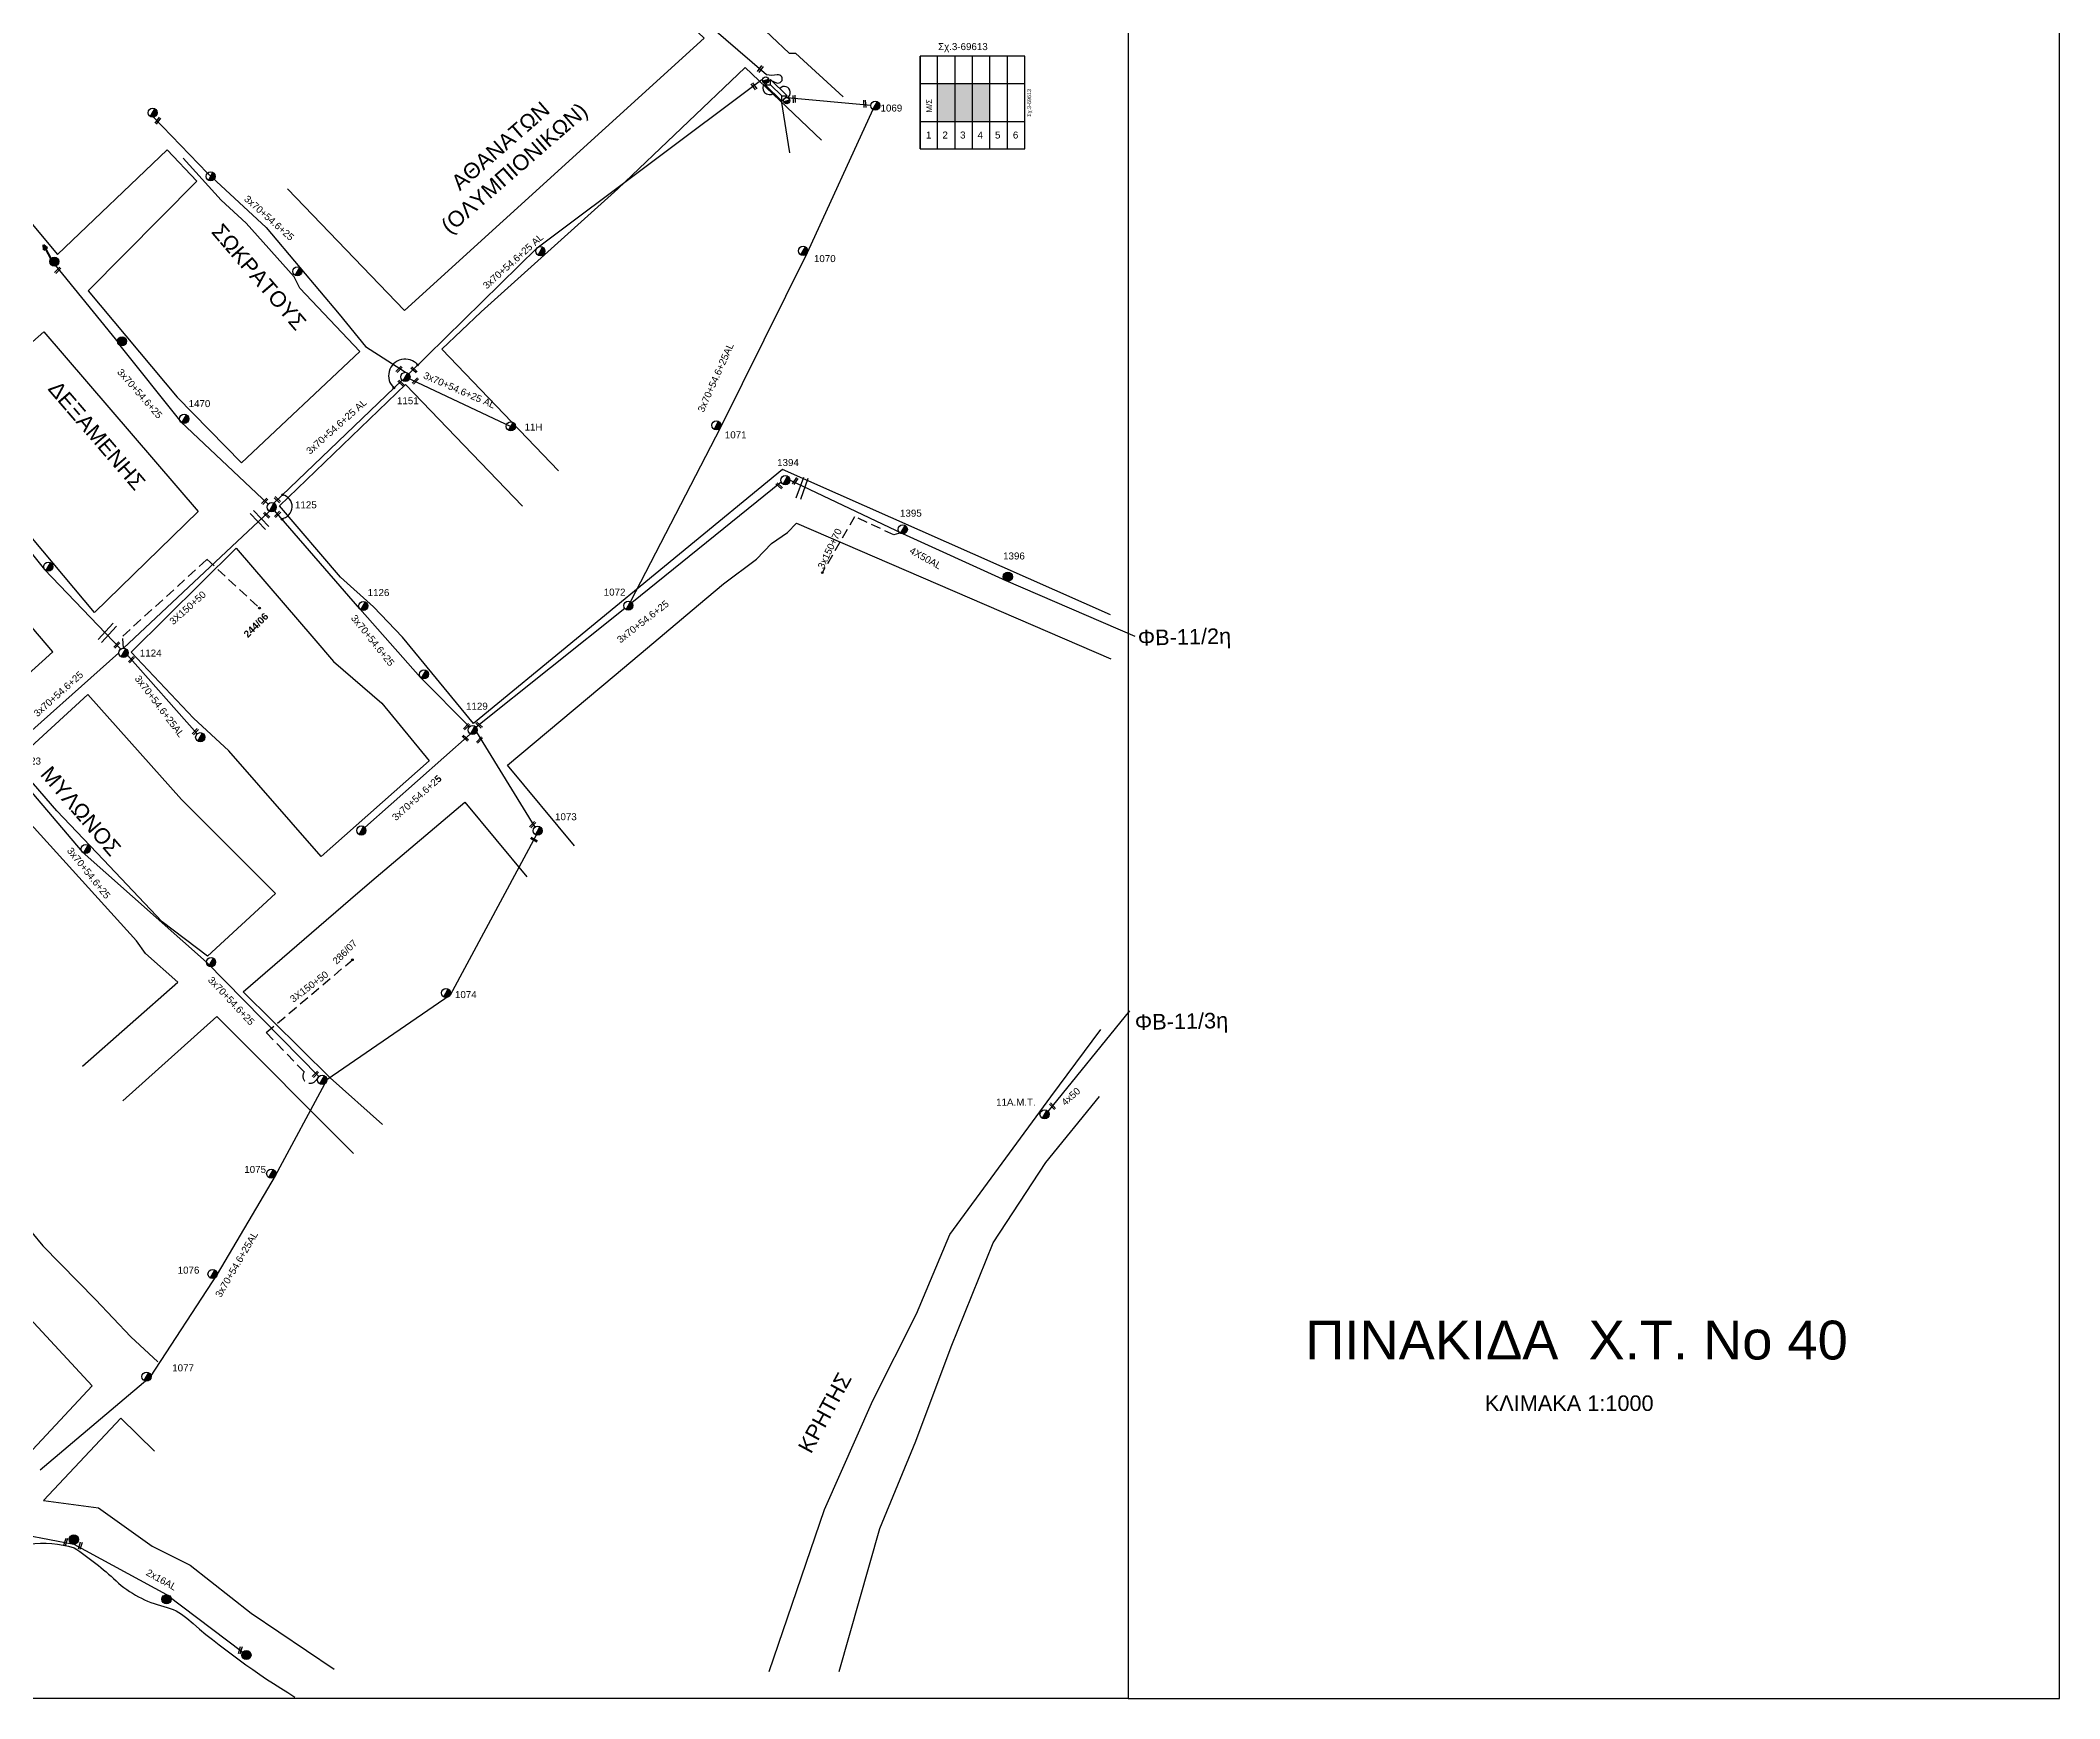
# Model space of a CAD drawing. Header units: millimetres. Extents: x -2449 to 9266, y 48 to 3905.
# Drawn here: x 8746 to 9266, y 2894 to 3320 of the extents above; entities that cross this region are included whole.
import ezdxf
from ezdxf.enums import TextEntityAlignment as Align

# ---------------------------------------------------------------- set-up
doc = ezdxf.new("R2010")
doc.units = ezdxf.units.MM
doc.linetypes.add('DASHED', pattern=[19.05, 12.7, -6.35])
for name, color, linetype in [('Άγνωστα', 7, 'Continuous'), ('Ασφαλειοκιβώτια Χ.Τ 6 αναχωρήσεων', 7, 'Continuous'), ('Ασφαλειοκιβώτια Χ.Τ 9 αναχωρήσεων', 7, 'Continuous'), ('Γυμνά εναέρια ΧΤ (1Φ)   2x16AL', 7, 'Continuous'), ('Γυμνά εναέρια ΧΤ (3Φ)   4x50AL', 7, 'Continuous'), ('Επίτονοι', 7, 'Continuous'), ('Επιγραφές - Σχήματα', 7, 'Continuous'), ('Μηχανική τομή', 7, 'Continuous'), ('Στύλος Ξύλινος', 7, 'Continuous'), ('Στύλος Ξύλινος @ 1', 7, 'Continuous'), ('Στύλος ΦΜ', 7, 'Continuous'), ('Στύλος ΦΜ @ 1', 7, 'Continuous'), ('Συνδέσεις', 7, 'Continuous'), ('Συνεστραμμένα ΧΤ   3x70+54.6+25 AL', 7, 'SYN_LINE'), ('Τομή', 7, 'Continuous'), ('Υποσταθμός εναέριος 2 στύλων', 7, 'Continuous'), ('Υποσταθμός πόλεως', 7, 'Continuous'), ('Υπόβαθρο ΔΕΗ', 7, 'Continuous')]:
    doc.layers.add(name, color=color, linetype=linetype)
doc.styles.add('arial', font='arial.ttf')
doc.styles.get("Standard").update_dxf_attribs({"font": 'arial.ttf'})
doc.linetypes.add('SYN_LINE', pattern='A,0.5,-0.0001,["/\\/\\/\\/",Standard,S=0.1,R=0,X=0,Y=-0.05],-0.25', length=0.7501)

# ---------------------------------------------------------------- blocks, each defined once
blk = doc.blocks.new('ΥΠΑΡΧΩΝ ΤΣΙΜΕΝΤΕΝΙΟΣ ΣΤΥΛΟΣ')
at = {"layer": 'Στύλος ΦΜ'}
blk.add_hatch(color=7, dxfattribs=at).paths.add_polyline_path([(-1.3, -2.3, 0.574793), (2.6, 0, 0.268822), (1.3, 2.3)])
at = {"layer": 'Στύλος ΦΜ', "color": 7}
blk.add_line((-1.3, -2.3), (1.3, 2.3), dxfattribs=at)
blk.add_circle((0, 0), 2.62, dxfattribs=at)
at = {"layer": 'Στύλος ΦΜ', "flags": 4}
for tag, p in [('ΑΡΙΘΜΟΣ', (-4.7, 8.1)), ('ΤΥΠΟΣ', (-4.9, 3))]:
    blk.add_attdef(tag, p, '', height=4, dxfattribs=at)
blk = doc.blocks.new('ΥΠΑΡΧΩΝ ΞΥΛΙΝΟΣ ΣΤΥΛΟΣ')
at = {"layer": 'Στύλος Ξύλινος'}
h = blk.add_hatch(color=7, dxfattribs=at)
h.paths.add_polyline_path([(-2.6, 0, 0.270008), (-1.3, -2.3), (1.3, 2.3, 0.576266)])
h.paths.add_polyline_path([(-1.3, -2.3, 0.574793), (2.6, 0, 0.268822), (1.3, 2.3)])
at = {"layer": 'Στύλος Ξύλινος', "color": 7}
blk.add_line((-1.3, -2.3), (1.3, 2.3), dxfattribs=at)
blk.add_circle((0, 0), 2.62, dxfattribs=at)
at = {"layer": 'Στύλος Ξύλινος', "flags": 4}
for tag, p in [('ΑΡΙΘΜΟΣ', (-4.9, 8.6)), ('ΤΥΠΟΣ', (-4.8, 3.4))]:
    blk.add_attdef(tag, p, '', height=4, dxfattribs=at)
blk = doc.blocks.new('ΥΠΟΣΤΑΘΜΟΣ ΕΝΑΕΡΙΟΣ ΕΠΙ 2 ΣΤΥΛΩΝ')
at = {"layer": 'Υποσταθμός εναέριος 2 στύλων', "linetype": 'Continuous'}
for points in [[(-12, -2.1, 0.574793), (-8.5, -0.1, 0.268822), (-9.6, 2)], [(9.7, -2.1, 0.574793), (13.2, -0.1, 0.268822), (12, 1.9)]]:
    blk.add_hatch(color=256, dxfattribs=at).paths.add_polyline_path(points)
for p, q in [((-12, -2.1), (-9.6, 2)), ((9.7, -2.1), (12, 1.9))]:
    blk.add_line(p, q, dxfattribs=at)
for centre in [(-10.8, -0.1), (10.8, -0.1)]:
    blk.add_circle(centre, 2.36, dxfattribs=at)
at = {"layer": 'Υποσταθμός πόλεως', "linetype": 'Continuous', "ltscale": 40}
blk.add_lwpolyline([(-8.6, 2.8), (8.6, 2.8), (8.6, -2.8), (-8.6, -2.8)], close=True, dxfattribs=at)
for points in [[(-5.8, 0), (-8.6, 2.8)], [(-8.6, -2.8), (-5.8, 0)], [(-5.8, 0), (5.8, 0)], [(5.8, 0), (8.6, 2.8)], [(8.6, -2.8), (5.8, 0)]]:
    blk.add_lwpolyline(points, dxfattribs=at)
at = {"layer": 'Υποσταθμός εναέριος 2 στύλων', "ltscale": 40, "flags": 1}
for tag, p in [('ΜΕΤΑΣΧΗΜΑΤΙΣΜΟΣ', (14.1, 2.5)), ('ΙΣΧΥΣ', (14.1, -0.3)), ('ΑΡΙΘΜΟΣ', (14.2, -3))]:
    blk.add_attdef(tag, p, '', height=1.8, dxfattribs=at)
blk = doc.blocks.new('ΑΣΦΑΛΕΙΟΚΙΒΩΤΙΟ ΥΠΟΣΤΑΘΜΟΥ 6 ΑΝΑΧΩΡΗΣΕΩΝ')
at = {"layer": 'Ασφαλειοκιβώτια Χ.Τ 6 αναχωρήσεων', "ltscale": 40}
for p, q in [((-23.9, 27), (23.9, 27)), ((-9.8, 27), (-9.8, -27)), ((9.8, 27), (9.8, -27)), ((-23.9, 18), (23.9, 18)), ((-23.9, 9), (23.9, 9)), ((-23.9, 0), (23.9, 0)), ((-23.9, -9), (23.9, -9)), ((-23.9, -18), (23.9, -18))]:
    blk.add_line(p, q, dxfattribs=at)
at = {"layer": 'Ασφαλειοκιβώτια Χ.Τ 6 αναχωρήσεων'}
blk.add_lwpolyline([(-23.9, -27), (23.9, -27), (23.9, 27), (-23.9, 27)], close=True, dxfattribs=at)
for s, p in [('1', (-18.6, 24)), ('2', (-18.6, 15.5)), ('3', (-18.6, 6.4)), ('4', (-18.6, -2.6)), ('5', (-18.6, -11.6)), ('6', (-18.6, -20.8))]:
    blk.add_text(s, height=3.6, rotation=270, dxfattribs=at).set_placement(p)
at = {"layer": 'Ασφαλειοκιβώτια Χ.Τ 6 αναχωρήσεων', "ltscale": 40}
for tag, height, p in [('ΟΝΟΜΑ', 5, (-0.3, 31.7)), ('ΚΕΙΜΕΝΟ 1', 2, (17, 22.4)), ('ΚΕΙΜΕΝΟ 2', 2, (17, 13.7)), ('ΚΕΙΜΕΝΟ 3', 2, (17, 4.3)), ('ΚΕΙΜΕΝΟ 4', 2, (17, -4.7)), ('ΚΕΙΜΕΝΟ 5', 2, (17, -13.5)), ('ΣΧ', 2, (-0.2, -29.2)), ('ΚΕΙΜΕΝΟ 6', 2, (17, -22.4))]:
    blk.add_attdef(tag, text='', height=height, dxfattribs=at).set_placement(p, align=Align.MIDDLE_CENTER)
blk = doc.blocks.new('ΜΗΧΑΝΙΚΗ ΤΟΜΗ')
at = {"layer": 'Μηχανική τομή', "ltscale": 40}
for p, q in [((-1.9, 0.8), (1.9, 0.8)), ((1.9, 0), (-1.9, 0))]:
    blk.add_line(p, q, dxfattribs=at)
blk = doc.blocks.new('_ΣΥΝΔΕΣΗ')
at = {"layer": 'Συνδέσεις', "linetype": 'SYN_LINE', "ltscale": 40}
blk.add_hatch(color=256, dxfattribs=at).paths.add_polyline_path([(0.5, 0, 1), (-0.5, 0, 1)])
at = {"layer": 'Συνδέσεις'}
blk.add_circle((0, 0), 0.5, dxfattribs=at)
blk = doc.blocks.new('ΤΟΜΗ')
at = {"layer": 'Τομή', "ltscale": 40}
for p, q in [((-5.7, 0), (5.7, 0)), ((5.7, -2.3), (-5.7, -2.3))]:
    blk.add_line(p, q, dxfattribs=at)
blk = doc.blocks.new('ΕΠΙΤΟΝΟΣ')
at = {"layer": 'Επίτονοι', "lineweight": 40, "ltscale": 40}
blk.add_hatch(color=256, dxfattribs=at).paths.add_polyline_path([(-1.1, 6.5), (0, 9.1), (1.1, 6.5)])
for p, q in [((-1.1, 6.5), (0, 9.1)), ((1.1, 6.5), (-1.1, 6.5)), ((-1.1, 6.5), (0, 6.5)), ((0, 9.1), (1.1, 6.5)), ((0, 6.5), (0, 0))]:
    blk.add_line(p, q, dxfattribs=at)
blk = doc.blocks.new('A$C53537E35')
at = {"layer": 'Επίτονοι', "xscale": 0.4499999999998181, "yscale": 0.4499999999998181, "zscale": 0.4499999999998181}
blk.add_blockref('ΕΠΙΤΟΝΟΣ', (0.51, 0), dxfattribs=at)

msp = doc.modelspace()

# ---------------------------------------------------------------- hatches: boundary and pattern name
at = {"layer": 'Ασφαλειοκιβώτια Χ.Τ 9 αναχωρήσεων', "ltscale": 40}
for color, points in [(151, [(8976.69, 3309.36), (8976.72, 3299.53), (8981.22, 3299.54), (8981.19, 3309.37)]), (6, [(8981.18, 3309.36), (8981.21, 3299.53), (8985.71, 3299.54), (8985.68, 3309.37)]), (2, [(8985.73, 3309.36), (8985.76, 3299.53), (8990.26, 3299.54), (8990.23, 3309.37)])]:
    msp.add_hatch(color=color, dxfattribs=at).paths.add_polyline_path(points)

# ---------------------------------------------------------------- linework, layer by layer
at = {"layer": 'Άγνωστα', "color": 151, "linetype": 'SYN_LINE', "ltscale": 15}
msp.add_lwpolyline([(8936.42, 3305.02), (8938.54, 3291.56)], dxfattribs=at)
at = {"layer": 'Άγνωστα', "linetype": 'SYN_LINE', "ltscale": 20}
msp.add_lwpolyline([(8804.6, 3199.28), (8767.03, 3163.95)], dxfattribs=at)
at = {"layer": 'Άγνωστα', "color": 133, "linetype": 'DASHED', "ltscale": 0.2}
msp.add_lwpolyline([(8967.21, 3193.65), (8967.21, 3193.65), (8965.45, 3193.17), (8955.34, 3197.84), (8946.99, 3183.41)], dxfattribs=at)
at = {"layer": 'Άγνωστα', "color": 151, "linetype": 'DASHED', "ltscale": 0.2}
msp.add_lwpolyline([(8767.03, 3163.95), (8766.84, 3167.05), (8788.53, 3186.88), (8802.06, 3174.31)], dxfattribs=at)
msp.add_lwpolyline([(8817.15, 3053.4), (8816.53, 3052.63, -0.972446), (8813.57, 3054.9), (8803.8, 3064.99), (8826.03, 3083.78)], format="xyb", dxfattribs=at)
at = {"layer": 'Γυμνά εναέρια ΧΤ (1Φ)   2x16AL', "color": 27, "ltscale": 40}
msp.add_lwpolyline([(8729.07, 2938.11), (8754.25, 2933.3), (8778.11, 2920.28), (8797.76, 2905.43)], dxfattribs=at)
at = {"layer": 'Γυμνά εναέρια ΧΤ (3Φ)   4x50AL', "color": 151, "ltscale": 40}
msp.add_lwpolyline([(9027.6, 3167.03), (8994.34, 3181.31), (8967.74, 3193.4), (8938.66, 3207.25)], dxfattribs=at)
at = {"layer": 'Επιγραφές - Σχήματα', "color": 27, "linetype": 'Continuous', "ltscale": 0.2}
msp.add_line((9005.2, 3044.65), (9026.25, 3070.6), dxfattribs=at)
at = {"layer": 'Επιγραφές - Σχήματα'}
msp.add_lwpolyline([(7022.92, 3887.4), (9025.82, 3887.4), (9025.82, 2893.51), (7022.92, 2893.51)], close=True, dxfattribs=at)
at = {"layer": 'Επιγραφές - Σχήματα', "ltscale": 10}
msp.add_lwpolyline([(9025.82, 2893.51), (9265.69, 2893.51), (9265.69, 3887.4), (9025.82, 3887.4)], dxfattribs=at)
at = {"layer": 'Επιγραφές - Σχήματα', "color": 2, "linetype": 'Continuous', "ltscale": 10}
msp.add_arc((8933.46, 3308.32), 1.8, 138.6314, 306.3671, dxfattribs=at)
at = {"layer": 'Επιγραφές - Σχήματα', "color": 151, "linetype": 'Continuous', "ltscale": 10}
msp.add_arc((8937.24, 3307.08), 1.55, 301.2945, 138.1956, dxfattribs=at)
at = {"layer": 'Επιγραφές - Σχήματα', "linetype": 'Continuous', "ltscale": 0.2}
for centre, radius, start, end in [((8839.57, 3234.14), 4.27, 40.6686, 227.4343), ((8807.35, 3200.45), 3.12, 277.0083, 77.4992)]:
    msp.add_arc(centre, radius, start, end, dxfattribs=at)
at = {"layer": 'Συνεστραμμένα ΧΤ   3x70+54.6+25 AL', "ltscale": 20}
for p, q in [((8960.07, 3302.67), (8943.13, 3265.79)), ((8943.13, 3265.79), (8920.76, 3220.85)), ((8920.76, 3220.85), (8897.63, 3175.97)), ((8857.98, 3142.33), (8872.94, 3117.88)), ((8873.82, 3116.81), (8851.14, 3074.68)), ((8851.14, 3074.68), (8819.37, 3052.85)), ((8819.37, 3052.85), (8806.11, 3028.15)), ((8806.11, 3028.15), (8791.15, 3002.84)), ((8791.15, 3002.84), (8773.87, 2976.4)), ((8773.32, 2975.77), (8745.61, 2952.33))]:
    msp.add_line(p, q, dxfattribs=at)
at = {"layer": 'Συνεστραμμένα ΧΤ   3x70+54.6+25 AL', "color": 7, "linetype": 'SYN_LINE', "ltscale": 20}
msp.add_line((8839.65, 3233.84), (8866.8, 3221.09), dxfattribs=at)
at = {"layer": 'Συνεστραμμένα ΧΤ   3x70+54.6+25 AL', "color": 1, "ltscale": 20}
for p, q in [((8728.12, 3207.26), (8746.73, 3184.23)), ((8746.73, 3184.23), (8766.39, 3163.77))]:
    msp.add_line(p, q, dxfattribs=at)
at = {"layer": 'Συνεστραμμένα ΧΤ   3x70+54.6+25 AL', "color": 151, "ltscale": 20}
msp.add_line((8768.05, 3162.19), (8786.02, 3141.94), dxfattribs=at)
at = {"layer": 'Συνεστραμμένα ΧΤ   3x70+54.6+25 AL', "color": 6, "linetype": 'SYN_LINE', "ltscale": 20}
msp.add_lwpolyline([(8933.81, 3310.19), (8935.23, 3309.59, 1.353574), (8935.43, 3311.64, -0.093909), (8932.66, 3311.6), (8900.59, 3339.23), (8866.84, 3372.3), (8846.76, 3391.32), (8832.58, 3399.88), (8826.53, 3404.85)], format="xyb", dxfattribs=at)
at = {"layer": 'Συνεστραμμένα ΧΤ   3x70+54.6+25 AL', "color": 2, "linetype": 'SYN_LINE', "ltscale": 20}
for points in [[(8840.5, 3234.66), (8873.55, 3267.06), (8931.48, 3310.42)], [(8774.78, 3300.7), (8788.66, 3286.33), (8803.77, 3272.29), (8812.42, 3262.03), (8822.59, 3249.96), (8829.33, 3241.69), (8839.65, 3235.02)], [(8749.4, 3262.6), (8765.98, 3242.26)], [(8765.76, 3242.34), (8781.76, 3222.28), (8804.32, 3201.11)], [(8805.76, 3201.32), (8838.8, 3233.03)], [(8936.42, 3206.73), (8897.96, 3175.69)], [(8856.13, 3143.75), (8843.57, 3156.43), (8827.9, 3174.09), (8805.95, 3199.41)], [(8896.13, 3174.21), (8857.87, 3143.63)], [(8856.36, 3141.87), (8829.17, 3117.83)]]:
    msp.add_lwpolyline(points, dxfattribs=at)
at = {"layer": 'Συνεστραμμένα ΧΤ   3x70+54.6+25 AL', "color": 7, "linetype": 'SYN_LINE', "ltscale": 20}
msp.add_lwpolyline([(8937.92, 3305.77), (8959.48, 3303.8)], dxfattribs=at)
at = {"layer": 'Συνεστραμμένα ΧΤ   3x70+54.6+25 AL', "color": 151, "linetype": 'SYN_LINE', "ltscale": 20}
for points in [[(8765.85, 3162.78), (8736.22, 3136.32)], [(8737.04, 3134.3), (8756.41, 3111.52), (8788.41, 3083.14), (8817.37, 3053.69)]]:
    msp.add_lwpolyline(points, dxfattribs=at)
at = {"layer": 'Υπόβαθρο ΔΕΗ'}
for p, q in [((8809.29, 3282.24), (8839.42, 3250.91)), ((8848.98, 3240.98), (8879.11, 3209.66)), ((8839.69, 3231.88), (8869.82, 3200.56))]:
    msp.add_line(p, q, dxfattribs=at)
for points in [[(8839.42, 3250.91), (8916.58, 3321.04), (8850.52, 3383.46), (8844.63, 3389.02), (8835.59, 3393.2), (8823.6, 3403.69)], [(9024.04, 3335.13), (8959.59, 3361.85), (8924.81, 3330.04), (8938.48, 3317.24), (8940.12, 3317.24), (8952.35, 3305.97)], [(8705.9, 3318.12), (8750.05, 3265.39)], [(8848.98, 3240.98), (8859.12, 3250.58), (8894.38, 3282.23), (8927.11, 3313.52), (8946.82, 3294.82)], [(8750.05, 3265.39), (8778.24, 3292.28), (8785.96, 3284.2), (8757.91, 3256)], [(8757.91, 3256), (8780.85, 3228.59), (8797.45, 3211.72), (8827.89, 3240.38), (8812.46, 3256.68), (8811.01, 3259.63), (8798.67, 3273.43), (8792.19, 3279.31), (8782.42, 3290.15)], [(8719.12, 3221.29), (8746.48, 3245.47), (8786.3, 3199.18), (8759.6, 3173.14), (8719.12, 3221.29)], [(8674.09, 3095.44), (8748.87, 3163.06), (8681.46, 3242.1), (8606.4, 3174.68), (8674.09, 3095.44)], [(9021.27, 3172.54), (8936.73, 3210.02), (8857.16, 3144.61), (8838.88, 3166.86), (8831.44, 3174.67), (8822.9, 3182.31), (8807.18, 3200.62), (8839.69, 3231.88)], [(8883.23, 3113.11), (8865.93, 3133.9), (8893.38, 3156.9), (8901.98, 3164.11), (8915.11, 3175.11), (8921.58, 3180.53), (8930.08, 3186.87), (8933.95, 3190.96), (8938.04, 3193.77), (8940.4, 3196.18), (9021.34, 3161.27)], [(8769.02, 3162.92), (8796.02, 3189.71), (8816.05, 3166.51), (8821.16, 3160.58), (8833.58, 3149.86), (8845.76, 3134.96), (8817.95, 3110.37), (8794.15, 3137.58), (8785.07, 3145.94), (8769.02, 3162.92)], [(8738.96, 3134.7), (8757.82, 3152.02), (8781.94, 3125.03), (8806.22, 3100.81), (8788.65, 3084.67), (8776.98, 3093.54), (8761.89, 3109.46), (8749.89, 3122.11), (8738.96, 3134.7)], [(8756.47, 3056.33), (8781.02, 3077.97), (8772.71, 3085.39), (8770.35, 3088.61), (8733.17, 3129.6), (8716.56, 3114.33)], [(8833.72, 3041.34), (8820.25, 3053.37), (8797.89, 3075.48), (8827.42, 3100.95), (8832.13, 3105.01), (8854.93, 3124.32), (8870.88, 3105.12)], [(8710.98, 3109.21), (8683.76, 3084.21), (8734.55, 3024.03), (8740.56, 3016.97), (8746.29, 3010.11), (8759.81, 2996.24), (8768.95, 2986.7), (8775.92, 2980.23)], [(8826.29, 3033.84), (8791.03, 3069.12), (8766.87, 3047.44)]]:
    msp.add_lwpolyline(points, dxfattribs=at)
at = {"layer": 'Υπόβαθρο ΔΕΗ', "linetype": 'Continuous', "ltscale": 0.2}
for points in [[(8933.33, 2900.53), (8947.54, 2942.2), (8960.05, 2970.25), (8971.28, 2992.57), (8979.86, 3013.01), (9005.85, 3048.44), (9018.78, 3065.8)], [(8951.37, 2900.53), (8961.87, 2937.29), (8971.09, 2959.76), (8980.23, 2984.06), (8991, 3010.91), (9004.59, 3031.59), (9018.38, 3048.52)]]:
    msp.add_lwpolyline(points, dxfattribs=at)
at = {"layer": 'Υπόβαθρο ΔΕΗ', "ltscale": 20}
msp.add_lwpolyline([(8685.51, 2899.13), (8709.06, 2921.27), (8715.41, 2927.56), (8721.09, 2934.21), (8725.84, 2938.85), (8730.59, 2943.69), (8758.97, 2974.03), (8729.86, 3005.37), (8677.33, 2953.96, -0.622394), (8676.4, 2954.29), (8661.46, 2969.14), (8580.6, 2894.13)], format="xyb", dxfattribs=at)
msp.add_lwpolyline([(8775.06, 2957.26), (8766.32, 2965.75), (8746.46, 2944.52), (8760.57, 2942.65), (8774.43, 2932.78), (8784.18, 2927.91), (8799.91, 2915.55), (8821.27, 2901.07)], dxfattribs=at)
at = {"layer": 'Υπόβαθρο ΔΕΗ'}
msp.add_lwpolyline([(8737.11, 2894.04), (8717.05, 2913.98), (8731.68, 2929.68, -0.204667), (8754.33, 2932.34, -0.040487), (8765.12, 2923.84, 0.128979), (8777.45, 2917.23, -0.120186), (8783.32, 2914.22, 0.042164), (8811.19, 2893.92, 0.279599)], format="xyb", dxfattribs=at)

# ---------------------------------------------------------------- block references
at = {"layer": 'Ασφαλειοκιβώτια Χ.Τ 6 αναχωρήσεων'}
ref = msp.add_blockref('ΑΣΦΑΛΕΙΟΚΙΒΩΤΙΟ ΥΠΟΣΤΑΘΜΟΥ 6 ΑΝΑΧΩΡΗΣΕΩΝ', (8985.7, 3304.52), dxfattribs=dict(at, xscale=0.5, yscale=0.5, zscale=0.5, rotation=90))
ref.add_attrib('ΣΧ', 'Σχ.3-69613', dxfattribs={"ltscale": 40, "height": 1, "rotation": 90}).set_placement((9000.3, 3304.41), align=Align.MIDDLE_CENTER)
at = {"layer": 'Επιγραφές - Σχήματα', "linetype": 'Continuous', "ltscale": 0.2, "rotation": 27.75476767437836}
msp.add_blockref('A$C53537E35', (8747.89, 3263.98), dxfattribs=at)
at = {"layer": 'Μηχανική τομή'}
for p, xscale, yscale, zscale, rotation in [((8930.89, 3313.25), 0.500000000000189, 0.500000000000189, 0.500000000000189, 233.5687966375542), ((8929.24, 3308.54), 0.4999999999999978, 0.4999999999999978, 0.4999999999999978, 305.1309910353553), ((8939.58, 3305.39), 0.5000000000000945, 0.5000000000000945, 0.5000000000000945, 273.3700717617913), ((8957.74, 3304.15), 0.5000000000000945, 0.5000000000000945, 0.5000000000000945, 273.3700717617913), ((8775.72, 3299.96), 0.500000000000189, 0.500000000000189, 0.500000000000189, 233.5687966375542), ((8750.24, 3261.16), 0.4999999999999593, 0.4999999999999593, 0.4999999999999593, 46.39220406738362), ((8838.15, 3235.67), 0.4999999999999593, 0.4999999999999593, 0.4999999999999593, 46.39220406738362), ((8841.73, 3235.49), 0.4999999999999644, 0.4999999999999644, 0.4999999999999644, 317.6113305231012), ((8838.38, 3232.09), 0.4999999999999644, 0.4999999999999644, 0.4999999999999644, 317.6113305231012), ((8842.35, 3232.62), 0.4999999999999593, 0.4999999999999593, 0.4999999999999593, 46.39220406738362), ((8935.78, 3205.64), 0.4999999999999644, 0.4999999999999644, 0.4999999999999644, 317.6113305231012), ((8939.88, 3207.12), 0.4999999999998604, 0.4999999999998604, 0.4999999999998604, 235.2074142497652), ((8803.55, 3201.68), 0.4999999999999593, 0.4999999999999593, 0.4999999999999593, 46.39220406738362), ((8803.78, 3198.1), 0.4999999999999644, 0.4999999999999644, 0.4999999999999644, 317.6113305231012), ((8806.5, 3202.09), 0.4999999999999644, 0.4999999999999644, 0.4999999999999644, 317.6113305231012), ((8806.88, 3198.29), 0.4999999999999593, 0.4999999999999593, 0.4999999999999593, 46.39220406738362), ((8765.47, 3164.66), 0.4999999999999593, 0.4999999999999593, 0.4999999999999593, 46.39220406738362), ((8769.24, 3160.89), 0.4999999999999593, 0.4999999999999593, 0.4999999999999593, 46.39220406738362), ((8785.68, 3142.36), 0.4999999999999593, 0.4999999999999593, 0.4999999999999593, 46.39220406738362), ((8854.92, 3140.69), 0.4999999999999644, 0.4999999999999644, 0.4999999999999644, 317.6113305231012), ((8855.54, 3143.62), 0.4999999999999593, 0.4999999999999593, 0.4999999999999593, 46.39220406738362), ((8858.49, 3144.03), 0.4999999999999644, 0.4999999999999644, 0.4999999999999644, 317.6113305231012), ((8858.87, 3140.23), 0.4999999999999593, 0.4999999999999593, 0.4999999999999593, 46.39220406738362), ((8872.56, 3118.42), 0.4999999999999593, 0.4999999999999593, 0.4999999999999593, 46.39220406738362), ((8872.65, 3114.52), 0.5000000000000574, 0.5000000000000574, 0.5000000000000574, 329.3880754070854), ((8816.61, 3054.11), 0.4999999999999593, 0.4999999999999593, 0.4999999999999593, 46.39220406738362), ((9006.45, 3046.18), 0.4999999999998803, 0.4999999999998803, 0.4999999999998803, 132.7217491836598), ((8752.32, 2933.79), 0.4999999999998549, 0.4999999999998549, 0.4999999999998549, 72.43189364730037), ((8756.08, 2932.83), 0.4999999999998549, 0.4999999999998549, 0.4999999999998549, 72.43189364730037), ((8797.3, 2905.9), 0.4999999999998549, 0.4999999999998549, 0.4999999999998549, 72.43189364730037)]:
    msp.add_blockref('ΜΗΧΑΝΙΚΗ ΤΟΜΗ', p, dxfattribs=dict(at, xscale=xscale, yscale=yscale, zscale=zscale, rotation=rotation))
at = {"layer": 'Στύλος Ξύλινος @ 1', "ltscale": 40, "xscale": 0.4499999999998181, "yscale": 0.4499999999998181, "zscale": 0.4499999999998181}
for p in [(8749.23, 3263.52), (8766.67, 3243), (8754.25, 2934.47), (8778.11, 2919.1), (8798.7, 2904.72)]:
    msp.add_blockref('ΥΠΑΡΧΩΝ ΞΥΛΙΝΟΣ ΣΤΥΛΟΣ', p, dxfattribs=at)
at = {"layer": 'Στύλος Ξύλινος @ 1', "ltscale": 40}
ref = msp.add_blockref('ΥΠΑΡΧΩΝ ΞΥΛΙΝΟΣ ΣΤΥΛΟΣ', (8994.8, 3182.4), dxfattribs=dict(at, xscale=0.4499999999998181, yscale=0.4499999999998181, zscale=0.4499999999998181))
ref.add_attrib('ΤΥΠΟΣ', '1396', (8993.58, 3186.83), dxfattribs={"layer": 'Στύλος Ξύλινος', "height": 1.8, "flags": 4})
at = {"layer": 'Στύλος ΦΜ @ 1', "ltscale": 40, "xscale": 0.4499999999998181, "yscale": 0.4499999999998181, "zscale": 0.4499999999998181}
for p in [(8774.53, 3301.86), (8789.47, 3285.48), (8874.38, 3266.22), (8811.83, 3261.01), (8747.65, 3184.97), (8844.41, 3157.26), (8786.8, 3141.06), (8828.29, 3117.04), (8757.31, 3112.28), (8789.59, 3083.14), (8818.19, 3052.85)]:
    msp.add_blockref('ΥΠΑΡΧΩΝ ΤΣΙΜΕΝΤΕΝΙΟΣ ΣΤΥΛΟΣ', p, dxfattribs=at)
at = {"layer": 'Στύλος ΦΜ @ 1', "ltscale": 40}
ref = msp.add_blockref('ΥΠΑΡΧΩΝ ΤΣΙΜΕΝΤΕΝΙΟΣ ΣΤΥΛΟΣ', (8960.65, 3303.69), dxfattribs=dict(at, xscale=0.4499999999998181, yscale=0.4499999999998181, zscale=0.4499999999998181))
ref.add_attrib('ΤΥΠΟΣ', '1069', (8962.01, 3302.17), dxfattribs={"layer": 'Στύλος ΦΜ', "height": 1.8, "flags": 4})
ref = msp.add_blockref('ΥΠΑΡΧΩΝ ΤΣΙΜΕΝΤΕΝΙΟΣ ΣΤΥΛΟΣ', (8942.06, 3266.29), dxfattribs=dict(at, xscale=0.4499999999998181, yscale=0.4499999999998181, zscale=0.4499999999998181))
ref.add_attrib('ΤΥΠΟΣ', '1070', (8944.86, 3263.4), dxfattribs={"layer": 'Στύλος ΦΜ', "height": 1.8, "flags": 4})
ref = msp.add_blockref('ΥΠΑΡΧΩΝ ΤΣΙΜΕΝΤΕΝΙΟΣ ΣΤΥΛΟΣ', (8839.65, 3233.84), dxfattribs=dict(at, xscale=0.4499999999998181, yscale=0.4499999999998181, zscale=0.4499999999998181))
ref.add_attrib('ΤΥΠΟΣ', '1151', (8837.47, 3226.81), dxfattribs={"layer": 'Στύλος ΦΜ', "height": 1.8, "flags": 4})
ref = msp.add_blockref('ΥΠΑΡΧΩΝ ΤΣΙΜΕΝΤΕΝΙΟΣ ΣΤΥΛΟΣ', (8782.67, 3223.03), dxfattribs=dict(at, xscale=0.4499999999998181, yscale=0.4499999999998181, zscale=0.4499999999998181))
ref.add_attrib('ΤΥΠΟΣ', '1470', (8783.8, 3226.06), dxfattribs={"layer": 'Στύλος ΦΜ', "height": 1.8, "flags": 4})
ref = msp.add_blockref('ΥΠΑΡΧΩΝ ΤΣΙΜΕΝΤΕΝΙΟΣ ΣΤΥΛΟΣ', (8866.8, 3221.09), dxfattribs=dict(at, xscale=0.4499999999998181, yscale=0.4499999999998181, zscale=0.4499999999998181))
ref.add_attrib('ΤΥΠΟΣ', '11H', (8870.33, 3220.02), dxfattribs={"layer": 'Στύλος ΦΜ', "height": 1.8, "flags": 4})
ref = msp.add_blockref('ΥΠΑΡΧΩΝ ΤΣΙΜΕΝΤΕΝΙΟΣ ΣΤΥΛΟΣ', (8919.71, 3221.37), dxfattribs=dict(at, xscale=0.4499999999998181, yscale=0.4499999999998181, zscale=0.4499999999998181))
ref.add_attrib('ΤΥΠΟΣ', '1071', (8921.91, 3218.01), dxfattribs={"layer": 'Στύλος ΦΜ', "height": 1.8, "flags": 4})
ref = msp.add_blockref('ΥΠΑΡΧΩΝ ΤΣΙΜΕΝΤΕΝΙΟΣ ΣΤΥΛΟΣ', (8937.48, 3207.25), dxfattribs=dict(at, xscale=0.4499999999998181, yscale=0.4499999999998181, zscale=0.4499999999998181))
ref.add_attrib('ΤΥΠΟΣ', '1394', (8935.38, 3210.88), dxfattribs={"layer": 'Στύλος ΦΜ', "height": 1.8, "flags": 4})
ref = msp.add_blockref('ΥΠΑΡΧΩΝ ΤΣΙΜΕΝΤΕΝΙΟΣ ΣΤΥΛΟΣ', (8805.18, 3200.3), dxfattribs=dict(at, xscale=0.4499999999998181, yscale=0.4499999999998181, zscale=0.4499999999998181))
ref.add_attrib('ΤΥΠΟΣ', '1125', (8811.21, 3200), dxfattribs={"layer": 'Στύλος ΦΜ', "height": 1.8, "flags": 4})
ref = msp.add_blockref('ΥΠΑΡΧΩΝ ΤΣΙΜΕΝΤΕΝΙΟΣ ΣΤΥΛΟΣ', (8967.74, 3194.58), dxfattribs=dict(at, xscale=0.4499999999998181, yscale=0.4499999999998181, zscale=0.4499999999998181))
ref.add_attrib('ΤΥΠΟΣ', '1395', (8967.03, 3197.85), dxfattribs={"layer": 'Στύλος ΦΜ', "height": 1.8, "flags": 4})
ref = msp.add_blockref('ΥΠΑΡΧΩΝ ΤΣΙΜΕΝΤΕΝΙΟΣ ΣΤΥΛΟΣ', (8828.78, 3174.87), dxfattribs=dict(at, xscale=0.4499999999998181, yscale=0.4499999999998181, zscale=0.4499999999998181))
ref.add_attrib('ΤΥΠΟΣ', '1126', (8829.92, 3177.41), dxfattribs={"layer": 'Στύλος ΦΜ', "height": 1.8, "flags": 4})
ref = msp.add_blockref('ΥΠΑΡΧΩΝ ΤΣΙΜΕΝΤΕΝΙΟΣ ΣΤΥΛΟΣ', (8897.05, 3174.95), dxfattribs=dict(at, xscale=0.4499999999998181, yscale=0.4499999999998181, zscale=0.4499999999998181))
ref.add_attrib('ΤΥΠΟΣ', '1072', (8890.72, 3177.52), dxfattribs={"layer": 'Στύλος ΦΜ', "height": 1.8, "flags": 4})
ref = msp.add_blockref('ΥΠΑΡΧΩΝ ΤΣΙΜΕΝΤΕΝΙΟΣ ΣΤΥΛΟΣ', (8767.03, 3162.78), dxfattribs=dict(at, xscale=0.4499999999998181, yscale=0.4499999999998181, zscale=0.4499999999998181))
ref.add_attrib('ΤΥΠΟΣ', '1124', (8771.24, 3161.83), dxfattribs={"layer": 'Στύλος ΦΜ', "height": 1.8, "flags": 4})
ref = msp.add_blockref('ΥΠΑΡΧΩΝ ΤΣΙΜΕΝΤΕΝΙΟΣ ΣΤΥΛΟΣ', (8856.95, 3142.9), dxfattribs=dict(at, xscale=0.4499999999998181, yscale=0.4499999999998181, zscale=0.4499999999998181))
ref.add_attrib('ΤΥΠΟΣ', '1129', (8855.26, 3148.15), dxfattribs={"layer": 'Στύλος ΦΜ', "height": 1.8, "flags": 4})
ref = msp.add_blockref('ΥΠΑΡΧΩΝ ΤΣΙΜΕΝΤΕΝΙΟΣ ΣΤΥΛΟΣ', (8736.22, 3135.15), dxfattribs=dict(at, xscale=0.4499999999998181, yscale=0.4499999999998181, zscale=0.4499999999998181))
ref.add_attrib('ΤΥΠΟΣ', '1123', (8740.19, 3134.03), dxfattribs={"layer": 'Στύλος ΦΜ', "height": 1.8, "flags": 4})
ref = msp.add_blockref('ΥΠΑΡΧΩΝ ΤΣΙΜΕΝΤΕΝΙΟΣ ΣΤΥΛΟΣ', (8873.7, 3116.98), dxfattribs=dict(at, xscale=0.4499999999998181, yscale=0.4499999999998181, zscale=0.4499999999998181))
ref.add_attrib('ΤΥΠΟΣ', '1073', (8878.18, 3119.69), dxfattribs={"layer": 'Στύλος ΦΜ', "height": 1.8, "flags": 4})
ref = msp.add_blockref('ΥΠΑΡΧΩΝ ΤΣΙΜΕΝΤΕΝΙΟΣ ΣΤΥΛΟΣ', (8850.09, 3075.21), dxfattribs=dict(at, xscale=0.4499999999998181, yscale=0.4499999999998181, zscale=0.4499999999998181))
ref.add_attrib('ΤΥΠΟΣ', '1074', (8852.41, 3073.89), dxfattribs={"layer": 'Στύλος ΦΜ', "height": 1.8, "flags": 4})
ref = msp.add_blockref('ΥΠΑΡΧΩΝ ΤΣΙΜΕΝΤΕΝΙΟΣ ΣΤΥΛΟΣ', (9004.26, 3043.96), dxfattribs=dict(at, xscale=0.4499999999998181, yscale=0.4499999999998181, zscale=0.4499999999998181))
ref.add_attrib('ΤΥΠΟΣ', '11Α.Μ.Τ.', (8991.78, 3046.2), dxfattribs={"layer": 'Στύλος ΦΜ', "height": 1.8, "flags": 4})
ref = msp.add_blockref('ΥΠΑΡΧΩΝ ΤΣΙΜΕΝΤΕΝΙΟΣ ΣΤΥΛΟΣ', (8805.08, 3028.7), dxfattribs=dict(at, xscale=0.4499999999998181, yscale=0.4499999999998181, zscale=0.4499999999998181))
ref.add_attrib('ΤΥΠΟΣ', '1075', (8798.14, 3028.87), dxfattribs={"layer": 'Στύλος ΦΜ', "height": 1.8, "flags": 4})
ref = msp.add_blockref('ΥΠΑΡΧΩΝ ΤΣΙΜΕΝΤΕΝΙΟΣ ΣΤΥΛΟΣ', (8789.97, 3002.84), dxfattribs=dict(at, xscale=0.4499999999998181, yscale=0.4499999999998181, zscale=0.4499999999998181))
ref.add_attrib('ΤΥΠΟΣ', '1076', (8780.99, 3002.94), dxfattribs={"layer": 'Στύλος ΦΜ', "height": 1.8, "flags": 4})
ref = msp.add_blockref('ΥΠΑΡΧΩΝ ΤΣΙΜΕΝΤΕΝΙΟΣ ΣΤΥΛΟΣ', (8772.95, 2976.42), dxfattribs=dict(at, xscale=0.4499999999998181, yscale=0.4499999999998181, zscale=0.4499999999998181))
ref.add_attrib('ΤΥΠΟΣ', '1077', (8779.58, 2977.77), dxfattribs={"layer": 'Στύλος ΦΜ', "height": 1.8, "flags": 4})
at = {"layer": 'Συνδέσεις', "xscale": 0.4500000000000455, "yscale": 0.4500000000000455, "zscale": 0.4500000000000455}
for p in [(8842.81, 3236.93), (8836.68, 3231), (8808.03, 3203.5), (8807.88, 3197.19), (8947.02, 3183.42), (8802.06, 3174.31), (8825.99, 3083.76)]:
    msp.add_blockref('_ΣΥΝΔΕΣΗ', p, dxfattribs=at)
at = {"layer": 'Τομή'}
for p, xscale, yscale, zscale, rotation in [((8942.35, 3204.98), 0.4999999999997557, 0.4999999999997557, 0.4999999999997557, 250.2720839456052), ((8802.5, 3197.37), 0.49999999999976, 0.49999999999976, 0.49999999999976, 313.7033936296863), ((8762.44, 3168.31), 0.4999999999998515, 0.4999999999998515, 0.4999999999998515, 47.83879198316129)]:
    msp.add_blockref('ΤΟΜΗ', p, dxfattribs=dict(at, xscale=xscale, yscale=yscale, zscale=zscale, rotation=rotation))
at = {"layer": 'Υποσταθμός εναέριος 2 στύλων', "xscale": 0.350167006921371, "yscale": 0.350167006921371, "zscale": 0.350167006921371, "rotation": 315.5423550791845}
msp.add_blockref('ΥΠΟΣΤΑΘΜΟΣ ΕΝΑΕΡΙΟΣ ΕΠΙ 2 ΣΤΥΛΩΝ', (8935.16, 3307.64), dxfattribs=at)

# ---------------------------------------------------------------- texts
at = {"layer": 'Άγνωστα', "linetype": 'SYN_LINE', "ltscale": 20, "char_height": 1.8, "width": 69.1904, "attachment_point": 1, "style": 'arial'}
for s, insert, rotation in [('3x150+70', (8945.73, 3185), 64.5695), ('3X150+50', (8778.66, 3171.21), 41.7569), ('3X150+50', (8809.69, 3074.09), 36.9701)]:
    msp.add_mtext(s, dxfattribs=dict(at, insert=insert, rotation=rotation))
at = {"layer": 'Γυμνά εναέρια ΧΤ (1Φ)   2x16AL', "ltscale": 40, "insert": (8773.53, 2926.99), "char_height": 1.8, "width": 69.1904, "attachment_point": 1, "rotation": 330.858, "style": 'arial'}
msp.add_mtext('2x16AL', dxfattribs=at)
at = {"layer": 'Γυμνά εναέρια ΧΤ (3Φ)   4x50AL', "ltscale": 40, "insert": (8970.15, 3190.15), "char_height": 1.8, "width": 69.1904, "attachment_point": 1, "rotation": 330.858, "style": 'arial'}
msp.add_mtext('4X50AL', dxfattribs=at)
at = {"layer": 'Επιγραφές - Σχήματα', "linetype": 'Continuous', "insert": (8976.82, 3319.79), "char_height": 1.8, "width": 18.2371, "attachment_point": 1}
msp.add_mtext('Σχ.3-69613', dxfattribs=at)
at = {"layer": 'Επιγραφές - Σχήματα', "char_height": 4, "attachment_point": 1}
for s, insert, width, rotation in [('\\pt128;      ΑΘΑΝΑΤΩΝ (ΟΛΥΜΠΙΟΝIΚΩΝ)', (8844.01, 3278.51), 58.1392, 41.0433), ('ΣΩΚΡΑΤΟΥΣ', (8792.49, 3273.72), 60.2857, 310.6112), ('ΔΕΞΑΜΕΝΗΣ', (8750.42, 3233.26), 157.7424, 310.6112), ('ΦΒ-11/2η', (9028.23, 3168.64), 157.7424, 1.2511), ('ΜΥΛΩΝΟΣ', (8748.43, 3134.03), 157.7424, 310.6112), ('ΦΒ-11/3η', (9027.47, 3069.66), 157.7424, 1.2511), ('ΚΡΗΤΗΣ', (8940.57, 2958.24), 157.7424, 61.6518)]:
    msp.add_mtext(s, dxfattribs=dict(at, insert=insert, width=width, rotation=rotation))
at = {"layer": 'Επιγραφές - Σχήματα', "linetype": 'SYN_LINE', "ltscale": 20, "attachment_point": 1, "style": 'arial'}
for s, insert, char_height, width, rotation in [('\\A1;M/Σ', (8973.84, 3301.91), 1.44, 55.3523, 90.3448), ('{\\fArial|b1|i0|c0|p34;244/06}', (8797.8, 3167.84), 1.8, 69.1904, 44.8901), ('286/07', (8820.67, 3083.69), 1.8, 69.1904, 44.8901), ('4x50', (9008.39, 3047.41), 1.8, 69.1904, 41.6909)]:
    msp.add_mtext(s, dxfattribs=dict(at, insert=insert, char_height=char_height, width=width, rotation=rotation))
at = {"layer": 'Επιγραφές - Σχήματα', "ltscale": 10, "width": 315.0361, "attachment_point": 1}
for s, insert, char_height in [('ΠΙΝΑΚΙΔΑ  Χ.Τ. Νο 40', (9071.39, 2990.83), 10), ('ΚΛΙΜΑΚΑ 1:1000', (9117.63, 2971.58), 4)]:
    msp.add_mtext(s, dxfattribs=dict(at, insert=insert, char_height=char_height))
at = {"layer": 'Συνεστραμμένα ΧΤ   3x70+54.6+25 AL', "style": 'arial'}
for rotation, p in [(65.9615, (8916.47, 3224.57)), (307.2207, (8769.82, 3156.13)), (59.6223, (8792.09, 2996.61))]:
    msp.add_text('3x70+54.6+25AL', height=1.8, rotation=rotation, dxfattribs=at).set_placement(p)
at = {"layer": 'Συνεστραμμένα ΧΤ   3x70+54.6+25 AL', "linetype": 'SYN_LINE', "ltscale": 20, "char_height": 1.8, "attachment_point": 1, "style": 'arial'}
for s, insert, width, rotation in [('3x70+54.6+25', (8799.11, 3280.76), 69.1904, 318.5585), ('3x70+54.6+25 AL', (8859.38, 3257.67), 23.4461, 41.8553), ('3x70+54.6+25', (8766.62, 3236.19), 69.1904, 311.3232), ('3x70+54.6+25 AL', (8844.8, 3235.22), 23.4461, 336.5049), ('3x70+54.6+25 AL', (8813.88, 3215.1), 23.4461, 41.8553), ('3x70+54.6+25', (8826.89, 3172.82), 69.1904, 308.7995), ('3x70+54.6+25', (8893.91, 3166.59), 69.1904, 37.9888), ('3x70+54.6+25', (8743.67, 3147.52), 69.1904, 41.8553), ('3x70+54.6+2{\\fArial|b1|i0|c161|p34;5}', (8835.98, 3120.76), 69.1904, 41.8553), ('3x70+54.6+25', (8753.75, 3112.91), 69.1904, 308.7995), ('3x70+54.6+25', (8789.95, 3079.65), 69.1904, 313.2608)]:
    msp.add_mtext(s, dxfattribs=dict(at, insert=insert, width=width, rotation=rotation))

doc.saveas('drawing.dxf')
